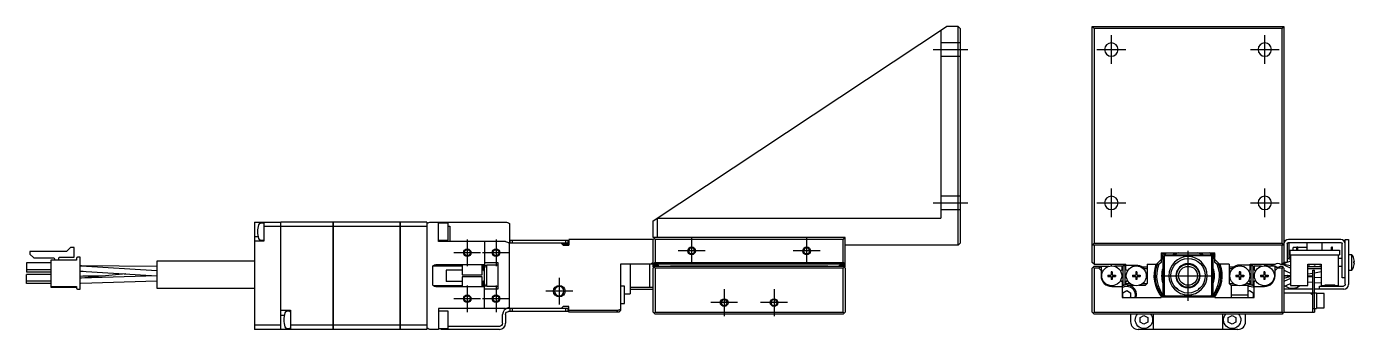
# Model space of a CAD drawing. Extents: x 0 to 729, y -8 to 648.
# Drawn here: x 382.6 to 728.8, y 287.9 to 366.9 of the extents above; entities that cross this region are included whole.
import ezdxf

# ---------------------------------------------------------------- set-up
doc = ezdxf.new("R2010")
doc.units = 0
doc.header["$LTSCALE"] = 0.5
doc.linetypes.add('CENTER', pattern=[50.8, 31.75, -6.35, 6.35, -6.35])
doc.linetypes.add('DASHED', pattern=[19.05, 12.7, -6.35])
for name, color, linetype in [('MSM_CENTER', 1, 'CENTER'), ('MSM_CONTINUOUS', 7, 'CONTINUOUS'), ('MSM_DASHED', 4, 'DASHED'), ('MSM_NARROW', 5, 'CONTINUOUS')]:
    doc.layers.add(name, color=color, linetype=linetype)

msp = doc.modelspace()

# ---------------------------------------------------------------- linework, layer by layer
at = {"layer": 'MSM_CENTER'}
for p, q in [((665.44, 357.14), (665.44, 364.64)), ((705.44, 357.14), (705.44, 364.64)), ((618.99, 360.89), (627.99, 360.89)), ((661.69, 360.89), (669.19, 360.89)), ((701.69, 360.89), (709.19, 360.89)), ((665.44, 317.14), (665.44, 324.64)), ((705.44, 317.14), (705.44, 324.64)), ((618.99, 320.89), (627.99, 320.89)), ((661.69, 320.89), (669.19, 320.89)), ((701.69, 320.89), (709.19, 320.89)), ((555.99, 311.89), (555.99, 304.89)), ((585.99, 311.89), (585.99, 304.89)), ((497.49, 311.39), (497.49, 304.39)), ((504.99, 311.39), (504.99, 304.39)), ((559.49, 308.39), (552.49, 308.39)), ((589.49, 308.39), (582.49, 308.39)), ((685.44, 295.39), (685.44, 308.39)), ((500.99, 307.89), (493.99, 307.89)), ((508.49, 307.89), (501.49, 307.89)), ((521.49, 301.39), (521.49, 294.39)), ((678.94, 301.89), (691.94, 301.89)), ((497.49, 299.39), (497.49, 292.39)), ((504.99, 299.39), (504.99, 292.39)), ((524.99, 297.89), (517.99, 297.89)), ((564.49, 298.39), (564.49, 291.39)), ((577.49, 298.39), (577.49, 291.39)), ((500.99, 295.89), (493.99, 295.89)), ((508.49, 295.89), (501.49, 295.89)), ((567.99, 294.89), (560.99, 294.89)), ((580.99, 294.89), (573.99, 294.89))]:
    msp.add_line(p, q, dxfattribs=at)
at = {"layer": 'MSM_CONTINUOUS'}
for p, q in [((545.99, 316.25), (622.49, 366.89)), ((620.99, 365.9), (620.99, 316.89)), ((625.49, 366.89), (622.49, 366.89)), ((625.49, 309.89), (625.49, 366.89)), ((625.99, 366.39), (625.49, 366.89)), ((625.99, 366.39), (625.99, 310.39)), ((660.44, 305.39), (660.44, 366.89)), ((660.94, 366.39), (660.44, 366.89)), ((660.44, 366.89), (710.44, 366.89)), ((660.94, 366.39), (660.94, 310.39)), ((709.94, 366.39), (660.94, 366.39)), ((709.94, 366.39), (710.44, 366.89)), ((709.94, 310.39), (709.94, 366.39)), ((710.44, 366.89), (710.44, 305.39)), ((441.99, 315.89), (441.99, 287.89)), ((441.99, 315.89), (448.88, 315.89)), ((444.28, 315.62), (443.51, 315.55)), ((444.49, 315.89), (444.49, 310.89)), ((448.88, 287.89), (448.88, 315.89)), ((448.89, 315.88), (448.88, 315.88)), ((462.49, 315.89), (448.89, 315.89)), ((448.89, 287.89), (448.89, 315.89)), ((462.49, 287.89), (462.49, 315.89)), ((462.49, 315.88), (462.5, 315.88)), ((479.99, 315.89), (462.5, 315.89)), ((462.5, 315.89), (462.5, 287.89)), ((479.99, 287.89), (479.99, 315.89)), ((479.99, 315.88), (480, 315.88)), ((486.99, 315.89), (480, 315.89)), ((480, 315.89), (480, 287.89)), ((486.99, 315.89), (486.99, 287.89)), ((487.99, 315.89), (507.49, 315.89)), ((489.99, 310.79), (489.99, 315.89)), ((492.49, 315.64), (489.99, 315.64)), ((492.49, 311.14), (492.49, 315.64)), ((508.49, 315.51), (508.49, 310.41)), ((545.99, 311.89), (545.99, 316.25)), ((546.94, 316.89), (620.99, 316.89)), ((546.99, 316.89), (546.99, 311.89)), ((441.99, 312.14), (442.93, 312.14)), ((448.88, 314.73), (444.49, 314.73)), ((448.89, 314.73), (448.88, 314.73)), ((462.49, 314.73), (448.89, 314.73)), ((462.49, 314.73), (462.5, 314.73)), ((479.99, 314.73), (462.5, 314.73)), ((479.99, 314.73), (480, 314.73)), ((486.99, 314.73), (480, 314.73)), ((492.49, 314.84), (492.99, 314.84)), ((492.99, 314.84), (492.99, 310.79)), ((546.49, 311.89), (545.99, 311.39)), ((595.99, 311.89), (545.99, 311.89)), ((546.24, 311.64), (546.49, 311.39)), ((595.74, 311.64), (595.49, 311.89)), ((595.49, 311.39), (595.74, 311.64)), ((595.99, 311.39), (595.74, 311.64)), ((595.99, 304.19), (595.99, 311.89)), ((383.48, 308.25), (383.48, 307.55)), ((393.02, 308.25), (383.48, 308.25)), ((394.04, 309.27), (393.02, 308.25)), ((395.04, 309.27), (394.04, 309.27)), ((395.04, 306.74), (395.04, 309.27)), ((444.49, 310.89), (441.99, 310.89)), ((443.51, 311.23), (444.28, 311.16)), ((489.99, 311.14), (492.49, 311.14)), ((507.49, 310.79), (489.99, 310.79)), ((501.99, 310.79), (501.99, 304.76)), ((508.49, 293.39), (508.49, 310.39)), ((523.69, 310.39), (508.49, 310.39)), ((508.69, 310.39), (508.69, 311.19)), ((508.69, 311.19), (523.69, 311.19)), ((509.19, 311.19), (509.19, 310.39)), ((522.49, 309.89), (521.99, 310.39)), ((523.99, 310.14), (522.24, 310.14)), ((522.49, 309.89), (523.99, 309.89)), ((523.19, 310.39), (523.19, 311.19)), ((523.69, 311.19), (523.69, 310.39)), ((523.99, 311.39), (523.99, 309.89)), ((545.99, 311.39), (523.99, 311.39)), ((545.99, 304.19), (545.99, 311.39)), ((595.49, 311.39), (546.49, 311.39)), ((546.49, 311.39), (546.49, 305.39)), ((595.49, 305.39), (595.49, 311.39)), ((625.49, 309.89), (595.99, 309.89)), ((625.49, 309.89), (625.99, 310.39)), ((660.44, 309.89), (660.94, 310.39)), ((710.44, 309.89), (660.44, 309.89)), ((660.94, 310.39), (709.94, 310.39)), ((660.94, 309.89), (660.94, 304.89)), ((710.44, 309.89), (709.94, 310.39)), ((709.94, 304.89), (709.94, 309.89)), ((711.24, 310.19), (711.24, 305.39)), ((711.74, 310.39), (711.29, 310.39)), ((725.24, 311.39), (711.64, 311.39)), ((711.64, 310.59), (725.24, 310.59)), ((711.74, 310.39), (711.74, 306.39)), ((711.94, 308.59), (711.94, 307.39)), ((711.94, 308.59), (724.94, 308.59)), ((713.81, 309.27), (712.83, 309.27)), ((712.83, 308.59), (712.83, 309.27)), ((713.81, 308.59), (713.81, 309.39)), ((714.06, 309.39), (713.81, 309.39)), ((714.06, 308.59), (714.06, 309.39)), ((716.44, 309.27), (714.06, 309.27)), ((716.44, 310.59), (716.44, 308.59)), ((720.44, 308.59), (720.44, 310.59)), ((722.81, 308.59), (722.81, 309.39)), ((723.06, 309.39), (722.81, 309.39)), ((723.06, 308.59), (723.06, 309.39)), ((724.94, 308.59), (724.94, 307.39)), ((725.64, 301.39), (725.64, 310.19)), ((726.44, 311.39), (727.24, 311.39)), ((726.44, 299.69), (726.44, 311.39)), ((727.24, 311.39), (727.24, 299.59)), ((382.59, 305.26), (382.59, 302.86)), ((388.94, 305.26), (382.59, 305.26)), ((383.48, 307.55), (384.48, 306.55)), ((384.48, 306.55), (389.61, 306.55)), ((395.57, 305.99), (388.94, 305.99)), ((388.94, 305.99), (388.94, 298.88)), ((389.89, 306.27), (389.89, 305.99)), ((391.04, 305.99), (391.04, 306.59)), ((391.19, 306.74), (395.04, 306.74)), ((395.57, 306.4), (395.57, 305.99)), ((396.59, 306.7), (395.87, 306.7)), ((396.59, 298.42), (396.59, 306.7)), ((416.59, 305.66), (416.59, 298.66)), ((441.99, 305.66), (416.59, 305.66)), ((489.29, 304.79), (501.69, 304.79)), ((496.19, 304.79), (496.19, 302.14)), ((501.39, 302.14), (501.39, 304.79)), ((501.89, 304.76), (501.98, 304.73)), ((501.99, 304.76), (501.89, 304.76)), ((501.89, 304.76), (501.89, 299.01)), ((501.99, 305.39), (505.49, 305.39)), ((505.49, 305.39), (505.49, 298.39)), ((595.99, 304.89), (537.49, 304.89)), ((537.49, 304.89), (537.49, 292.89)), ((539.99, 304.89), (539.99, 297.14)), ((544.99, 304.89), (544.99, 298.89)), ((545.99, 305.39), (545.49, 304.89)), ((546.49, 305.39), (545.99, 304.89)), ((546.49, 305.39), (595.49, 305.39)), ((595.99, 304.89), (595.49, 305.39)), ((660.94, 304.89), (660.44, 305.39)), ((660.94, 304.89), (669.24, 304.89)), ((665.44, 304.49), (665.44, 304.89)), ((669.24, 303.43), (669.24, 304.89)), ((674.74, 304.89), (677.94, 304.89)), ((674.74, 304.89), (674.74, 299.89)), ((677.23, 304.89), (678.44, 306.1)), ((678.44, 305.39), (677.94, 304.89)), ((678.44, 307.89), (692.44, 307.89)), ((678.44, 307.89), (678.44, 305.39)), ((678.94, 306.59), (679.24, 306.89)), ((678.94, 297.19), (678.94, 306.59)), ((679.74, 307.39), (679.24, 306.89)), ((679.24, 306.89), (679.24, 296.89)), ((691.44, 307.09), (679.44, 307.09)), ((679.74, 307.39), (691.14, 307.39)), ((691.64, 306.89), (691.14, 307.39)), ((691.64, 296.89), (691.64, 306.89)), ((691.64, 306.89), (691.94, 306.59)), ((691.94, 306.59), (691.94, 297.19)), ((692.44, 305.39), (692.44, 307.89)), ((692.44, 306.1), (693.64, 304.89)), ((692.94, 304.89), (692.44, 305.39)), ((696.14, 304.89), (692.94, 304.89)), ((696.14, 304.89), (696.14, 299.89)), ((701.64, 304.89), (708.17, 304.89)), ((701.64, 303.43), (701.64, 304.89)), ((705.44, 304.49), (705.44, 304.89)), ((705.44, 304.72), (706.95, 304.39)), ((706.82, 304.89), (708, 304.39)), ((709.5, 304.89), (709.94, 304.89)), ((712.19, 303.91), (709.89, 304.89)), ((710.44, 305.39), (709.94, 304.89)), ((712.19, 304.48), (710, 304.95)), ((711.24, 305.39), (710.44, 305.39)), ((711.24, 306.39), (711.74, 306.39)), ((712.03, 306.7), (711.74, 306.7)), ((711.94, 307.39), (724.94, 307.39)), ((712.03, 305.99), (712.03, 306.7)), ((712.19, 305.99), (712.03, 305.99)), ((712.19, 307.39), (712.19, 299.39)), ((716.69, 304.89), (720.19, 304.89)), ((716.69, 299.39), (716.69, 304.89)), ((720.19, 304.89), (720.19, 299.39)), ((724.69, 299.39), (724.69, 307.39)), ((725.64, 306.39), (724.69, 306.39)), ((728.13, 307.39), (727.24, 307.39)), ((728.13, 303.39), (728.13, 307.39)), ((728.69, 306.32), (728.69, 306.34)), ((728.69, 305.59), (728.82, 305.59)), ((728.69, 305.19), (728.69, 305.59)), ((728.82, 305.19), (728.69, 305.19)), ((388.94, 303.46), (382.59, 303.46)), ((388.94, 302.86), (382.59, 302.86)), ((388.94, 302.26), (382.59, 302.26)), ((382.59, 299.86), (382.59, 302.26)), ((396.92, 304.44), (396.59, 304.44)), ((396.79, 304.43), (396.59, 304.44)), ((396.59, 303.14), (396.71, 303.13)), ((396.59, 303.13), (397.37, 303.09)), ((397.25, 301.75), (396.59, 301.74)), ((396.87, 301.27), (396.59, 301.25)), ((396.66, 301.24), (396.59, 301.24)), ((416.59, 301.89), (396.66, 301.24)), ((396.71, 303.13), (416.57, 301.89)), ((416.59, 303.19), (396.79, 304.43)), ((408.43, 302.4), (396.87, 301.27)), ((416.59, 304.29), (396.92, 304.44)), ((402.11, 301.78), (397.25, 301.75)), ((488.49, 299.79), (488.49, 303.99)), ((496.19, 304.39), (488.59, 304.39)), ((491.99, 303.39), (491.99, 300.39)), ((496.19, 303.39), (491.99, 303.39)), ((496.19, 302.14), (501.39, 302.14)), ((496.19, 301.64), (496.19, 298.99)), ((501.39, 301.64), (496.19, 301.64)), ((501.69, 304.39), (501.39, 304.39)), ((501.69, 303.39), (501.39, 303.39)), ((501.39, 298.99), (501.39, 301.64)), ((501.69, 303.39), (501.69, 304.39)), ((501.89, 304.19), (501.69, 304.39)), ((501.69, 303.39), (501.89, 303.02)), ((502.49, 304.64), (502.49, 299.14)), ((505.49, 304.64), (502.49, 304.64)), ((545.99, 304.69), (547.39, 304.69)), ((546.49, 304.39), (545.99, 303.89)), ((546.09, 304.09), (545.99, 304.19)), ((545.99, 292.39), (545.99, 303.89)), ((546.09, 303.99), (546.09, 304.19)), ((546.49, 303.89), (546.24, 304.14)), ((547.09, 304.49), (546.39, 304.49)), ((546.49, 304.39), (595.49, 304.39)), ((595.49, 303.89), (546.49, 303.89)), ((546.49, 303.89), (546.49, 292.39)), ((547.39, 304.39), (547.39, 304.69)), ((550.49, 304.5), (550.49, 304.39)), ((550.49, 304.5), (591.49, 304.5)), ((591.49, 304.5), (591.49, 304.39)), ((595.99, 304.69), (594.59, 304.69)), ((594.59, 304.39), (594.59, 304.69)), ((595.59, 304.49), (594.89, 304.49)), ((595.74, 304.14), (595.49, 304.39)), ((595.74, 304.14), (595.49, 303.89)), ((595.49, 292.39), (595.49, 303.89)), ((595.99, 303.89), (595.74, 304.14)), ((595.99, 304.19), (595.89, 304.09)), ((595.89, 304.19), (595.89, 303.99)), ((595.99, 303.89), (595.99, 292.39)), ((660.69, 304.14), (660.44, 303.89)), ((660.44, 292.39), (660.44, 303.89)), ((660.69, 304.14), (660.94, 304.39)), ((660.94, 303.89), (660.69, 304.14)), ((660.94, 304.39), (664.82, 304.39)), ((660.94, 303.89), (660.94, 292.39)), ((662.14, 303.89), (660.94, 303.89)), ((662.74, 304.31), (662.14, 303.89)), ((662.14, 303.89), (662.74, 303.29)), ((662.74, 304.39), (662.74, 301.89)), ((664.54, 302.03), (664.54, 301.74)), ((664.54, 302.03), (665.33, 302.03)), ((664.54, 301.74), (665.33, 301.74)), ((665.07, 302.03), (665.07, 301.74)), ((665.68, 302.89), (665.39, 302.89)), ((665.39, 302.89), (665.39, 302.09)), ((665.39, 302.36), (665.68, 302.36)), ((665.39, 301.68), (665.39, 300.89)), ((665.39, 301.42), (665.68, 301.42)), ((665.68, 302.89), (665.68, 302.09)), ((665.68, 301.68), (665.68, 300.89)), ((665.74, 302.03), (666.54, 302.03)), ((665.74, 301.74), (666.54, 301.74)), ((666.01, 301.74), (666.01, 302.03)), ((668.24, 304.39), (666.25, 304.39)), ((666.54, 302.03), (666.54, 301.74)), ((667.94, 303.26), (668.24, 303.43)), ((668.24, 303.43), (668.24, 304.39)), ((669.04, 304.5), (668.44, 304.5)), ((668.44, 304.5), (668.44, 299.5)), ((669.04, 299.5), (669.04, 304.5)), ((669.24, 304.69), (671.94, 304.69)), ((669.53, 303.26), (669.24, 303.43)), ((670.94, 302.03), (670.94, 301.74)), ((670.94, 302.03), (671.73, 302.03)), ((670.94, 301.74), (671.73, 301.74)), ((671.47, 302.03), (671.47, 301.74)), ((672.08, 302.89), (671.79, 302.89)), ((671.79, 302.89), (671.79, 302.09)), ((671.79, 302.36), (672.08, 302.36)), ((671.79, 301.68), (671.79, 300.89)), ((671.79, 301.42), (672.08, 301.42)), ((672.08, 302.89), (672.08, 302.09)), ((672.08, 301.68), (672.08, 300.89)), ((672.14, 302.03), (672.94, 302.03)), ((672.14, 301.74), (672.94, 301.74)), ((672.41, 301.74), (672.41, 302.03)), ((672.94, 302.03), (672.94, 301.74)), ((673.53, 304.19), (674.74, 304.19)), ((674.74, 303.69), (674.08, 303.69)), ((682.57, 303.2), (682.64, 303.26)), ((682.64, 303.33), (682.64, 303.26)), ((696.14, 304.19), (697.34, 304.19)), ((696.79, 303.69), (696.14, 303.69)), ((697.94, 302.03), (697.94, 301.74)), ((697.94, 302.03), (698.73, 302.03)), ((697.94, 301.74), (698.73, 301.74)), ((698.47, 302.03), (698.47, 301.74)), ((699.08, 302.89), (698.79, 302.89)), ((698.79, 302.89), (698.79, 302.09)), ((698.79, 302.36), (699.08, 302.36)), ((698.79, 301.68), (698.79, 300.89)), ((698.79, 301.42), (699.08, 301.42)), ((701.64, 304.69), (698.94, 304.69)), ((699.08, 302.89), (699.08, 302.09)), ((699.08, 301.68), (699.08, 300.89)), ((699.14, 302.03), (699.94, 302.03)), ((699.14, 301.74), (699.94, 301.74)), ((699.41, 301.74), (699.41, 302.03)), ((699.94, 302.03), (699.94, 301.74)), ((701.64, 303.43), (701.34, 303.26)), ((702.44, 304.5), (701.84, 304.5)), ((701.84, 304.5), (701.84, 299.5)), ((702.44, 299.5), (702.44, 304.5)), ((702.64, 304.39), (702.64, 303.43)), ((704.62, 304.39), (702.64, 304.39)), ((702.64, 303.43), (702.93, 303.26)), ((704.34, 302.03), (705.13, 302.03)), ((704.34, 302.03), (704.34, 301.74)), ((704.34, 301.74), (705.13, 301.74)), ((704.87, 302.03), (704.87, 301.74)), ((705.48, 302.89), (705.19, 302.89)), ((705.19, 302.89), (705.19, 302.09)), ((705.19, 302.36), (705.48, 302.36)), ((705.19, 301.68), (705.19, 300.89)), ((705.19, 301.42), (705.48, 301.42)), ((705.48, 302.89), (705.48, 302.09)), ((705.48, 301.68), (705.48, 300.89)), ((705.54, 302.03), (706.34, 302.03)), ((705.54, 301.74), (706.34, 301.74)), ((705.81, 301.74), (705.81, 302.03)), ((708.17, 304.39), (706.05, 304.39)), ((706.34, 302.03), (706.34, 301.74)), ((708.14, 301.89), (708.14, 304.39)), ((708.74, 303.89), (708.14, 304.31)), ((708.14, 303.29), (708.74, 303.89)), ((709.94, 303.89), (708.74, 303.89)), ((709.5, 304.39), (709.94, 304.39)), ((709.94, 304.39), (710.19, 304.14)), ((710.19, 304.14), (709.94, 303.89)), ((709.94, 292.39), (709.94, 303.89)), ((710.44, 303.89), (710.19, 304.14)), ((710.44, 303.89), (710.44, 292.39)), ((710.44, 303.35), (712.19, 302.61)), ((710.85, 303.18), (710.44, 303.18)), ((710.44, 301.98), (712.19, 301.95)), ((710.44, 301.81), (711.37, 301.95)), ((711.17, 301.83), (710.44, 301.69)), ((712.19, 301.74), (710.44, 301.18)), ((720.19, 304.19), (716.69, 304.19)), ((720.19, 303.69), (716.69, 303.69)), ((716.69, 302.37), (717.94, 302.59)), ((717.94, 301.75), (716.69, 301.78)), ((717.94, 301.52), (716.69, 301.64)), ((717.94, 292.39), (717.94, 303.39)), ((717.94, 303.39), (718.44, 303.39)), ((718.44, 293.39), (718.44, 303.39)), ((718.44, 302.68), (720.19, 302.99)), ((720.19, 301.32), (718.44, 301.48)), ((724.69, 304.39), (725.64, 304.39)), ((726.44, 301.39), (725.64, 301.39)), ((727.24, 303.39), (728.13, 303.39)), ((728.69, 304.44), (728.69, 304.46)), ((388.94, 300.46), (382.59, 300.46)), ((388.94, 299.86), (382.59, 299.86)), ((388.94, 299.13), (395.57, 299.13)), ((388.94, 298.88), (395.57, 298.88)), ((395.57, 299.13), (395.57, 298.72)), ((395.87, 298.42), (396.59, 298.42)), ((396.59, 299.94), (396.7, 299.94)), ((396.7, 299.94), (416.59, 300.59)), ((416.59, 298.66), (441.99, 298.66)), ((488.59, 299.39), (496.19, 299.39)), ((501.69, 298.99), (489.29, 298.99)), ((496.19, 300.39), (491.99, 300.39)), ((501.69, 300.39), (501.39, 300.39)), ((501.39, 299.39), (501.69, 299.39)), ((501.89, 300.75), (501.69, 300.39)), ((501.69, 299.39), (501.69, 300.39)), ((501.69, 299.39), (501.89, 299.59)), ((501.97, 299.04), (501.89, 299.02)), ((501.99, 299.02), (501.89, 299.02)), ((501.99, 293.39), (501.99, 299.02)), ((505.49, 298.39), (501.99, 298.39)), ((502.49, 299.14), (505.49, 299.14)), ((538.49, 299.14), (537.49, 299.14)), ((538.49, 294.64), (538.49, 299.14)), ((539.99, 298.89), (545.99, 298.89)), ((539.99, 298.39), (545.99, 298.39)), ((665.68, 300.89), (665.39, 300.89)), ((665.54, 299.09), (668.24, 299.09)), ((668.24, 300.34), (667.94, 300.51)), ((668.24, 300.34), (668.24, 296.19)), ((668.44, 299.5), (669.04, 299.5)), ((668.44, 297.47), (669.44, 298.04)), ((669.24, 300.34), (669.53, 300.51)), ((669.24, 299.89), (669.24, 300.34)), ((669.24, 299.89), (670.27, 299.89)), ((669.74, 299.39), (669.24, 299.89)), ((669.44, 298.04), (670.44, 297.47)), ((671.22, 299.39), (669.74, 299.39)), ((672.08, 300.89), (671.79, 300.89)), ((674.24, 299.39), (672.65, 299.39)), ((673.6, 299.89), (674.74, 299.89)), ((674.74, 299.89), (674.24, 299.39)), ((682.27, 298.69), (682.46, 298.69)), ((682.69, 298.46), (682.46, 298.69)), ((682.69, 298.46), (682.52, 298.46)), ((682.64, 300.51), (682.57, 300.58)), ((682.64, 300.51), (682.64, 300.45)), ((682.69, 298.33), (682.69, 298.46)), ((684.37, 298.92), (684.37, 298.92)), ((688.41, 298.69), (688.19, 298.46)), ((688.35, 298.46), (688.19, 298.46)), ((688.19, 298.46), (688.19, 298.33)), ((688.19, 298.33), (688.19, 298.33)), ((688.41, 298.69), (688.6, 298.69)), ((696.14, 299.89), (697.27, 299.89)), ((696.64, 299.39), (696.14, 299.89)), ((698.22, 299.39), (696.64, 299.39)), ((696.64, 299.39), (696.64, 296.19)), ((699.08, 300.89), (698.79, 300.89)), ((701.14, 299.39), (699.65, 299.39)), ((700.6, 299.89), (701.64, 299.89)), ((701.64, 299.89), (701.14, 299.39)), ((701.14, 296.19), (701.14, 299.39)), ((701.14, 297.87), (701.44, 298.04)), ((701.34, 300.51), (701.64, 300.34)), ((701.44, 298.04), (702.44, 297.47)), ((701.64, 299.89), (701.64, 300.34)), ((701.84, 299.5), (702.44, 299.5)), ((702.93, 300.51), (702.64, 300.34)), ((702.64, 296.19), (702.64, 300.34)), ((702.64, 299.09), (705.34, 299.09)), ((705.48, 300.89), (705.19, 300.89)), ((712.19, 301.17), (710.44, 300.43)), ((710.44, 299.12), (712.19, 299.87)), ((717.94, 298.42), (710.44, 298.42)), ((712.19, 299.39), (716.69, 299.39)), ((716.69, 300.33), (717.94, 300.22)), ((718.44, 300.17), (720.19, 300.01)), ((719.74, 298.42), (718.44, 298.42)), ((719.74, 298.39), (719.74, 299.19)), ((719.74, 299.19), (725.94, 299.19)), ((726.04, 298.39), (719.74, 298.39)), ((720.19, 299.39), (721.19, 299.39)), ((721.19, 299.39), (721.19, 299.49)), ((721.19, 299.49), (723.69, 299.49)), ((721.99, 299.49), (721.99, 299.39)), ((721.99, 299.39), (722.89, 299.39)), ((722.36, 299.49), (722.36, 299.39)), ((722.51, 299.49), (722.51, 299.39)), ((722.69, 299.39), (722.69, 299.19)), ((722.89, 299.49), (722.89, 299.39)), ((723.69, 299.39), (723.69, 299.49)), ((723.69, 299.39), (724.69, 299.39)), ((537.49, 294.64), (538.49, 294.64)), ((538.49, 297.14), (539.99, 297.14)), ((668.24, 296.19), (678.44, 296.19)), ((668.44, 296.31), (668.44, 297.47)), ((668.65, 296.19), (668.44, 296.31)), ((670.44, 296.31), (670.22, 296.19)), ((670.44, 297.47), (670.44, 296.31)), ((678.44, 296.19), (678.44, 296.39)), ((678.44, 296.39), (692.44, 296.39)), ((679.74, 296.39), (678.94, 297.19)), ((679.44, 296.69), (691.44, 296.69)), ((691.94, 297.19), (691.14, 296.39)), ((692.44, 296.39), (692.44, 296.19)), ((692.44, 296.19), (702.64, 296.19)), ((696.64, 296.89), (701.14, 296.89)), ((702.44, 296.31), (702.22, 296.19)), ((702.44, 297.47), (702.44, 296.31)), ((718.94, 297.39), (710.44, 297.39)), ((717.44, 297.39), (717.94, 296.89)), ((718.94, 297.39), (718.94, 293.39)), ((720.94, 297.29), (718.94, 297.29)), ((720.94, 293.49), (720.94, 297.29)), ((448.89, 292.89), (451.39, 292.89)), ((448.89, 291.64), (449.82, 291.64)), ((451.17, 292.62), (450.4, 292.55)), ((451.39, 292.89), (451.39, 287.89)), ((489.99, 293.39), (489.99, 287.89)), ((507.49, 293.39), (489.99, 293.39)), ((492.49, 292.64), (489.99, 292.64)), ((492.49, 288.14), (492.49, 292.64)), ((506.69, 289.49), (506.69, 291.79)), ((507.49, 291.79), (507.49, 289.49)), ((523.69, 293.39), (508.29, 293.39)), ((523.69, 292.59), (508.29, 292.59)), ((508.69, 292.59), (508.69, 293.39)), ((509.19, 293.39), (509.19, 292.59)), ((521.99, 293.39), (522.49, 293.89)), ((523.99, 293.89), (522.49, 293.89)), ((523.19, 292.59), (523.19, 293.39)), ((523.69, 293.39), (523.69, 292.59)), ((523.99, 292.39), (523.99, 293.89)), ((523.99, 292.89), (536.87, 292.89)), ((536.99, 292.39), (523.99, 292.39)), ((536.37, 292.39), (536.87, 292.89)), ((536.87, 292.89), (537.49, 293.2)), ((537.49, 292.89), (536.99, 292.39)), ((545.99, 292.39), (546.24, 292.14)), ((546.24, 292.14), (546.49, 292.39)), ((546.24, 292.14), (546.49, 291.89)), ((546.49, 292.39), (595.49, 292.39)), ((595.49, 291.89), (546.49, 291.89)), ((595.49, 292.39), (595.74, 292.14)), ((595.49, 291.89), (595.74, 292.14)), ((595.74, 292.14), (595.99, 292.39)), ((660.44, 292.39), (660.69, 292.14)), ((660.69, 292.14), (660.94, 292.39)), ((660.94, 291.89), (660.69, 292.14)), ((660.94, 292.39), (709.94, 292.39)), ((709.94, 291.89), (660.94, 291.89)), ((670.44, 291.89), (670.44, 289.89)), ((672.94, 290.97), (673.94, 291.54)), ((672.94, 289.81), (672.94, 290.97)), ((673.94, 291.54), (674.94, 290.97)), ((674.94, 290.97), (674.94, 289.81)), ((676.44, 287.89), (676.44, 291.89)), ((694.44, 291.89), (694.44, 287.89)), ((695.94, 290.97), (696.94, 291.54)), ((695.94, 289.81), (695.94, 290.97)), ((696.94, 291.54), (697.94, 290.97)), ((697.94, 290.97), (697.94, 289.81)), ((701.14, 291.89), (700.44, 291.77)), ((700.44, 289.89), (700.44, 291.89)), ((709.94, 292.39), (710.19, 292.14)), ((710.19, 292.14), (709.94, 291.89)), ((710.19, 292.14), (710.44, 292.39)), ((710.44, 292.39), (718.44, 292.39)), ((717.94, 293.39), (718.94, 293.39)), ((718.44, 293.39), (718.44, 292.39)), ((718.94, 293.49), (720.94, 293.49)), ((448.88, 289.04), (441.99, 289.04)), ((448.88, 287.89), (441.99, 287.89)), ((448.89, 289.05), (448.88, 289.05)), ((448.89, 287.9), (448.88, 287.9)), ((462.49, 287.89), (448.89, 287.89)), ((450.4, 288.23), (451.17, 288.16)), ((462.49, 289.04), (451.39, 289.04)), ((462.49, 289.05), (462.5, 289.05)), ((462.49, 287.9), (462.5, 287.9)), ((479.99, 289.04), (462.5, 289.04)), ((479.99, 287.89), (462.5, 287.89)), ((479.99, 289.05), (480, 289.05)), ((479.99, 287.9), (480, 287.9)), ((486.99, 289.04), (480, 289.04)), ((486.99, 287.89), (480, 287.89)), ((489.99, 287.89), (487.99, 287.89)), ((489.99, 288.14), (492.49, 288.14)), ((490.69, 287.89), (490.69, 288.14)), ((505.89, 287.89), (490.69, 287.89)), ((491.19, 288.14), (491.19, 287.89)), ((505.89, 288.69), (492.49, 288.69)), ((676.44, 287.89), (672.44, 287.89)), ((673.94, 289.23), (672.94, 289.81)), ((674.94, 289.81), (673.94, 289.23)), ((694.44, 287.89), (676.44, 287.89)), ((698.44, 287.89), (694.44, 287.89)), ((696.94, 289.23), (695.94, 289.81)), ((697.94, 289.81), (696.94, 289.23))]:
    msp.add_line(p, q, dxfattribs=at)
at = {"layer": 'MSM_CONTINUOUS', "extrusion": (0, 0, -1)}
for centre, radius in [((-665.44, 360.89), 1.75), ((-705.44, 360.89), 1.75), ((-665.44, 320.89), 1.75), ((-705.44, 320.89), 1.75), ((-555.99, 308.39), 0.783), ((-585.99, 308.39), 0.783), ((-685.44, 301.89), 5), ((-685.44, 301.89), 3.15), ((-521.49, 297.89), 1.23), ((-564.49, 294.89), 0.783), ((-577.49, 294.89), 0.783)]:
    msp.add_circle(centre, radius, dxfattribs=at)
at = {"layer": 'MSM_CONTINUOUS'}
for centre, radius in [((497.49, 307.89), 0.783), ((504.99, 307.89), 0.783), ((685.44, 301.89), 4.5), ((685.44, 301.89), 3), ((665.54, 301.89), 2.6), ((671.94, 301.89), 2.6), ((698.94, 301.89), 2.6), ((705.34, 301.89), 2.6), ((497.49, 295.89), 0.783), ((504.99, 295.89), 0.783)]:
    msp.add_circle(centre, radius, dxfattribs=at)
for centre, radius, start, end in [((448.8, 313.39), 6, 162.3708, 197.6292), ((443.55, 315.05), 0.5, 95, 162.3708), ((444.3, 315.42), 0.2, 18.1949, 95), ((443.55, 311.72), 0.5, 197.6292, 265), ((444.3, 311.36), 0.2, 265, 341.8051), ((711.64, 310.19), 1.2, 90, 180), ((725.24, 310.19), 1.2, 0, 90), ((395.87, 306.4), 0.3, 90, 180), ((501.69, 303.99), 0.8, 0, 68.4553), ((685.44, 301.89), 8.2, 158.5399, 222.1236), ((685.44, 301.89), 8.2, 132.9703, 148.6119), ((685.44, 301.89), 6.5, 112.6199, 122.2042), ((685.44, 301.89), 6.5, 57.7958, 67.3801), ((685.44, 301.89), 8.2, 31.3881, 47.0297), ((685.44, 301.89), 8.2, 317.8764, 21.4601), ((712.59, 302.16), 3.5, 96.5624, 129.1138), ((716.94, 304.99), 0.25, 203.5782, 336.4218), ((718.44, 304.99), 0.25, 203.5782, 336.4218), ((719.94, 304.99), 0.25, 203.5782, 336.4218), ((725.64, 305.39), 3.2, 17.27, 38.6822), ((725.64, 305.39), 3.19, 3.5904, 16.9053), ((725.64, 305.39), 3.19, 343.0947, 356.4096), ((546.39, 304.19), 0.3, 90, 180), ((547.09, 304.19), 0.3, 41.8103, 90), ((594.89, 304.19), 0.3, 90, 138.1897), ((595.59, 304.19), 0.3, 0, 90), ((665.54, 301.89), 2.8, 180, 270), ((668.74, 302), 1.59, 100.8931, 108.3584), ((668.74, 302), 1.59, 71.6416, 79.1069), ((671.94, 301.89), 2.8, 40.0052, 55.2281), ((698.94, 301.89), 2.8, 90, 139.9948), ((702.14, 302), 1.59, 100.8931, 108.3584), ((702.14, 302), 1.59, 71.6416, 79.1069), ((705.34, 301.89), 2.8, 270, 0), ((708.84, 305.14), 1, 228.5904, 311.4096), ((725.64, 305.39), 3.2, 321.3178, 342.73), ((395.87, 298.72), 0.3, 180, 270), ((501.69, 299.79), 0.8, 291.0174, 0.0011), ((668.74, 302), 1.59, 235.7956, 259.1069), ((669.44, 296.89), 2.6, 85.4034, 117.4864), ((668.74, 302), 1.59, 280.8931, 304.2044), ((669.44, 296.89), 2.6, 344.3815, 74.0576), ((701.44, 296.89), 2.6, 62.5136, 94.5966), ((702.14, 302), 1.59, 235.7956, 259.1069), ((702.14, 302), 1.59, 280.8931, 304.2044), ((712.59, 302.16), 3.5, 236.9255, 307.7529), ((726.04, 299.59), 1.2, 270, 0), ((455.69, 290.39), 6, 162.3708, 197.6292), ((450.44, 292.05), 0.5, 95, 162.3708), ((451.19, 292.42), 0.2, 0, 95), ((508.29, 291.79), 1.6, 90, 180), ((507.49, 294.89), 1.5, 270, 311.8103), ((450.44, 288.72), 0.5, 197.6292, 265), ((451.19, 288.36), 0.2, 265, 360), ((505.89, 289.49), 1.6, 270, 0), ((672.44, 289.89), 2, 180, 270), ((698.44, 289.89), 2, 270, 0)]:
    msp.add_arc(centre, radius, start, end, dxfattribs=at)
at = {"layer": 'MSM_CONTINUOUS', "extrusion": (0, 0, -1)}
for centre, radius, start, end in [((-487.99, 314.39), 1.5, 48.1897, 90), ((-507.49, 314.39), 1.5, 90, 131.8103), ((-507.49, 309.29), 1.5, 90, 131.8103), ((-711.64, 310.19), 0.4, 0, 90), ((-725.24, 310.19), 0.4, 90, 180), ((-389.61, 306.27), 0.28, 90, 180), ((-391.19, 306.59), 0.15, 0, 90), ((-489.29, 303.99), 0.8, 0, 90), ((-501.69, 303.99), 0.8, 90, 105.1266), ((-685.44, 301.89), 8.8, 321.3178, 19.9323), ((-685.44, 301.89), 8.5, 319.6798, 20.6673), ((-685.44, 301.89), 8.5, 34.5603, 44.9009), ((-685.44, 301.89), 9, 38.9424, 41.8103), ((-685.44, 301.89), 8.8, 37.3018, 42.9859), ((-685.44, 301.89), 6.8, 53.9811, 61.9275), ((-685.44, 301.89), 6.8, 118.0725, 126.0189), ((-685.44, 301.89), 8.5, 135.0991, 145.4397), ((-685.44, 301.89), 8.8, 137.0141, 142.6982), ((-685.44, 301.89), 8.5, 159.3327, 220.3202), ((-685.44, 301.89), 9, 138.1897, 141.0576), ((-685.44, 301.89), 8.8, 160.0677, 218.6822), ((-708.84, 304.14), 1, 48.5904, 131.4096), ((-665.33, 302.09), 0.06, 180, 270), ((-665.33, 301.68), 0.06, 90, 180), ((-665.74, 302.09), 0.06, 270, 0), ((-665.74, 301.68), 0.06, 0, 90), ((-668.74, 301.89), 1.59, 53.8028, 60), ((-671.73, 302.09), 0.06, 180, 270), ((-671.73, 301.68), 0.06, 90, 180), ((-671.94, 301.89), 2.8, 90, 124.7719), ((-672.14, 302.09), 0.06, 270, 0), ((-672.14, 301.68), 0.06, 0, 90), ((-685.44, 301.89), 6.8, 342.9174, 17.0826), ((-685.44, 301.89), 6.8, 162.9174, 197.0826), ((-698.73, 302.09), 0.06, 180, 270), ((-698.73, 301.68), 0.06, 90, 180), ((-699.14, 302.09), 0.06, 270, 0), ((-699.14, 301.68), 0.06, 0, 90), ((-702.14, 301.89), 1.59, 120, 126.1972), ((-705.13, 302.09), 0.06, 180, 270), ((-705.13, 301.68), 0.06, 90, 180), ((-705.54, 302.09), 0.06, 270, 0), ((-705.54, 301.68), 0.06, 0, 90), ((-711.29, 301.24), 0.6, 79.1542, 142.4513), ((-711.29, 302.54), 0.6, 253.9147, 261.7575), ((-489.29, 299.79), 0.8, 270, 0), ((-501.69, 299.79), 0.8, 254.8734, 270), ((-668.74, 301.89), 1.59, 300, 306.1972), ((-669.44, 296.89), 2.25, 57.769, 198.1262), ((-701.44, 296.89), 2.25, 82.3377, 122.231), ((-702.14, 301.89), 1.59, 233.8028, 240), ((-725.94, 299.69), 0.5, 180, 270), ((-508.29, 291.79), 0.8, 0, 90), ((-673.94, 290.39), 2.25, 138.1897, 41.8103), ((-696.94, 290.39), 2.25, 138.1897, 41.8103), ((-487.99, 289.39), 1.5, 270, 311.8103), ((-505.89, 289.49), 0.8, 180, 270)]:
    msp.add_arc(centre, radius, start, end, dxfattribs=at)
at = {"layer": 'MSM_DASHED'}
for p, q in [((625.99, 362.64), (620.99, 362.64)), ((620.99, 359.14), (625.99, 359.14)), ((625.99, 322.64), (620.99, 322.64)), ((620.99, 319.14), (625.99, 319.14))]:
    msp.add_line(p, q, dxfattribs=at)
at = {"layer": 'MSM_NARROW'}
msp.add_line((688.19, 298.33), (688.19, 298.33), dxfattribs=at)
for centre, radius in [((497.49, 307.89), 1), ((504.99, 307.89), 1), ((555.99, 308.39), 1), ((585.99, 308.39), 1), ((685.44, 301.89), 2.46), ((521.49, 297.89), 1.5), ((497.49, 295.89), 1), ((504.99, 295.89), 1), ((564.49, 294.89), 1), ((577.49, 294.89), 1)]:
    msp.add_circle(centre, radius, dxfattribs=at)

doc.saveas('drawing.dxf')
